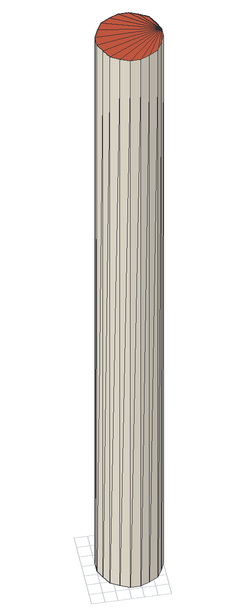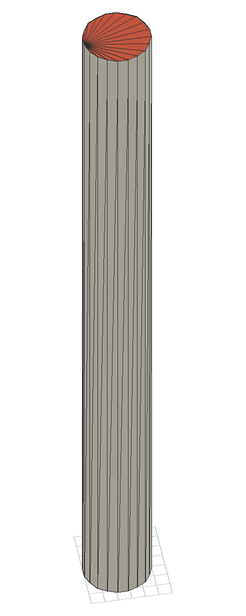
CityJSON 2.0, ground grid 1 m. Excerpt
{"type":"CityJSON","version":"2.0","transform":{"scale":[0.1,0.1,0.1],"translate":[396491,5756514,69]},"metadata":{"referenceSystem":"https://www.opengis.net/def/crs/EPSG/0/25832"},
"CityObjects":{
"building1":{"type":"Building","attributes":{"Geometrietyp2DReferenz":"1000","Gemeindeschluessel":"05515000","function":"51002_1251","roofType":"9999","measuredHeight":54.87},"geometry":[{"type":"Solid","lod":"2","boundaries":[[[[0,1,2]],[[1,3,2]],[[4,5,0]],[[5,1,0]],[[6,7,4]],[[7,5,4]],[[8,9,6]],[[9,7,6]],[[10,11,8]],[[11,9,8]],[[12,13,10]],[[13,11,10]],[[14,15,12]],[[15,13,12]],[[16,17,14]],[[17,15,14]],[[18,19,16]],[[19,17,16]],[[20,21,18]],[[21,19,18]],[[22,23,20]],[[23,21,20]],[[24,25,22]],[[25,23,22]],[[26,27,24]],[[27,25,24]],[[28,29,26]],[[29,27,26]],[[30,31,28]],[[31,29,28]],[[32,33,30]],[[33,31,30]],[[34,35,32]],[[35,33,32]],[[36,37,34]],[[37,35,34]],[[38,39,36]],[[39,37,36]],[[2,3,38]],[[3,39,38]],[[3,1,39]],[[1,5,39]],[[5,7,39]],[[7,9,39]],[[9,11,39]],[[11,13,39]],[[13,15,39]],[[15,17,39]],[[17,19,39]],[[19,21,39]],[[21,23,39]],[[23,25,39]],[[25,27,39]],[[27,29,39]],[[29,31,39]],[[31,33,39]],[[33,35,39]],[[35,37,39]],[[0,2,4]],[[2,38,4]],[[38,36,4]],[[36,34,4]],[[34,32,4]],[[32,30,4]],[[30,28,4]],[[28,26,4]],[[26,24,4]],[[24,22,4]],[[22,20,4]],[[20,18,4]],[[18,16,4]],[[16,14,4]],[[14,12,4]],[[12,10,4]],[[10,8,4]],[[8,6,4]]]],"semantics":{"surfaces":[{"type":"WallSurface"},{"type":"GroundSurface"},{"type":"RoofSurface"}],"values":[[0,0,0,0,0,0,0,0,0,0,0,0,0,0,0,0,0,0,0,0,0,0,0,0,0,0,0,0,0,0,0,0,0,0,0,0,0,0,0,0,1,1,1,1,1,1,1,1,1,1,1,1,1,1,1,1,1,1,2,2,2,2,2,2,2,2,2,2,2,2,2,2,2,2,2,2]]}}]}
},
"vertices":[
[47,38,557],[47,38,9],[43,45,557],[43,45,9],[50,31,557],[50,31,9],[50,23,557],[50,23,9],[47,16,557],[47,16,9],[43,9,557],[43,9,9],[36,5,557],[36,5,9],[29,2,557],[29,2,9],[21,2,557],[21,2,9],[14,5,557],[14,5,9],[7,9,557],[7,9,9],[3,16,557],[3,16,9],[0,23,557],[0,23,9],[0,31,557],[0,31,9],[3,38,557],[3,38,9],[7,45,557],[7,45,9],[14,49,557],[14,49,9],[21,52,557],[21,52,9],[29,52,557],[29,52,9],[36,49,557],[36,49,9]
]}
